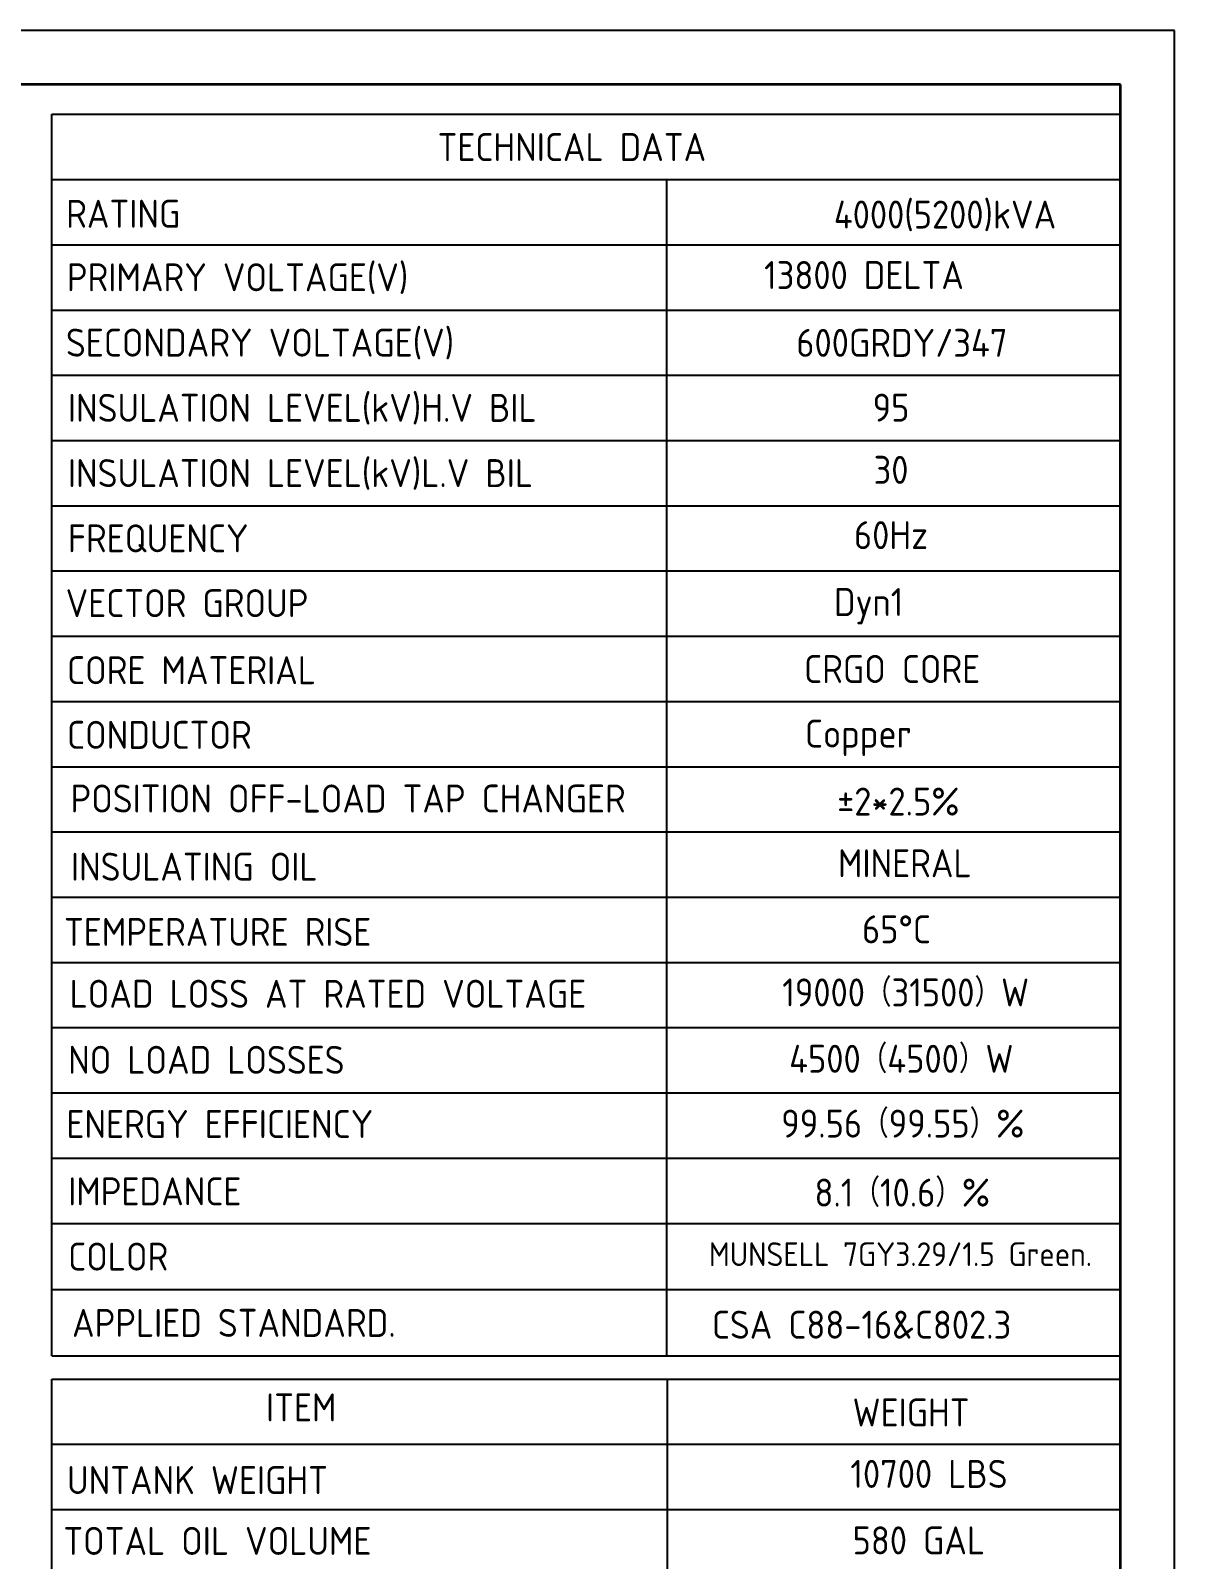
# Model space of a CAD drawing. Extents: x 54056 to 359947, y -41534 to 373650.
# Drawn here: x 84927 to 87460, y -27503 to -24117 of the extents above; entities that cross this region are included whole.
import ezdxf
from ezdxf.enums import TextEntityAlignment as Align

# ---------------------------------------------------------------- set-up
doc = ezdxf.new("R2010")
doc.units = 0
doc.header["$LTSCALE"] = 3
doc.header["$MEASUREMENT"] = 0
doc.layers.add('A', color=3, linetype='CONTINUOUS')
doc.layers.add('S', color=254, linetype='CONTINUOUS')
doc.layers.add('标注、文本', color=3, linetype='CONTINUOUS', lineweight=25)
doc.layers.add('粗实线', color=7, linetype='CONTINUOUS', lineweight=35)
doc.styles.add('ST_WIN', font='isocp2.shx', dxfattribs={"bigfont": 'hzdxfst.shx'})

msp = doc.modelspace()

# ---------------------------------------------------------------- linework, layer by layer
at = {"layer": 'A'}
for p, q in [((84973.724, -27052.584), (84973.724, -24302.128)), ((84973.724, -24302.128), (87340.637, -24302.128)), ((84973.724, -24446.648), (87340.637, -24446.648)), ((86336.007, -27052.584), (86336.007, -24446.648)), ((84973.724, -24591.168), (87340.637, -24591.168)), ((84973.724, -24735.689), (87340.637, -24735.689)), ((84973.724, -24880.209), (87340.637, -24880.209)), ((84973.724, -25024.729), (87340.637, -25024.729)), ((84973.724, -25169.249), (87340.637, -25169.249)), ((84973.724, -25313.77), (87340.637, -25313.77)), ((84973.724, -25458.29), (87340.637, -25458.29)), ((84973.724, -25602.81), (87340.637, -25602.81)), ((84973.724, -25747.333), (87340.637, -25747.333)), ((84973.724, -25891.853), (87340.637, -25891.853)), ((84973.724, -26036.373), (87340.637, -26036.373)), ((84973.724, -26180.893), (87340.637, -26180.893)), ((84973.724, -26325.414), (87340.637, -26325.414)), ((84973.724, -26469.934), (87340.637, -26469.934)), ((84973.724, -26614.454), (87340.637, -26614.454)), ((84973.724, -27681.946), (84973.724, -27103.866)), ((84973.724, -27103.866), (87340.637, -27103.866)), ((86337.433, -27681.946), (86337.433, -27103.866)), ((84973.724, -27248.386), (87340.637, -27248.386)), ((84973.724, -27392.906), (87340.637, -27392.906))]:
    msp.add_line(p, q, dxfattribs=at)
for points in [[(84974.582, -26758.974), (87340.637, -26758.974)], [(84973.724, -26905.779), (87340.637, -26905.779)], [(84973.724, -27052.584), (87340.637, -27052.584)]]:
    msp.add_lwpolyline(points, dxfattribs=at)
at = {"layer": '标注、文本'}
for p, q in [((87460.034, -24116.634), (77430.68, -24116.634)), ((87460.034, -31208.82), (87460.034, -24116.634))]:
    msp.add_line(p, q, dxfattribs=at)
at = {"layer": '粗实线'}
for p, q in [((87340.637, -24236.031), (78027.665, -24236.031)), ((87340.637, -31089.423), (87340.637, -24236.031))]:
    msp.add_line(p, q, dxfattribs=at)

# ---------------------------------------------------------------- texts
at = {"layer": 'S', "style": 'ST_WIN'}
for s, height, p in [('TECHNICAL DATA', 61.93724, (85828.14, -24405.651)), ('RATING', 61.9372, (85005.502, -24553.408)), ('4000(5200)kVA', 61.93724, (86705.663, -24555.135)), ('PRIMARY VOLTAGE(V)', 61.93724, (85007.031, -24694.108)), ('13800 DELTA', 61.93724, (86551.348, -24689.192)), ('SECONDARY VOLTAGE(V)', 61.93724, (85005.024, -24838.875)), ('600GRDY/347', 61.93724, (86622.562, -24839.402)), ('INSULATION LEVEL(kV)H.V BIL', 61.93724, (85009.441, -24983.395)), ('INSULATION LEVEL(kV)L.V BIL', 61.93724, (85009.441, -25127.916)), ('FREQUENCY', 61.9372, (85009.441, -25272.436)), ('VECTOR GROUP', 61.93724, (85004.279, -25416.077)), ('Dyn1', 61.9372, (86705.835, -25413.505)), ('CORE MATERIAL', 61.93724, (85007.446, -25564.556)), ('CRGO CORE', 61.9372, (86639.892, -25561.895)), ('CONDUCTOR', 61.9372, (85007.446, -25707.824)), ('Copper', 61.9372, (86641.785, -25704.972)), ('INSULATING OIL', 61.93724, (85016.184, -25999.802)), ('TEMPERATURE RISE', 61.93724, (85000.724, -26144.323)), ('LOAD LOSS AT RATED VOLTAGE', 61.93724, (85013.285, -26281.355)), ('NO LOAD LOSSES', 61.93724, (85009.931, -26427.724)), ('ENERGY EFFICIENCY', 61.93724, (85006.085, -26569.871)), ('IMPEDANCE', 61.9372, (85009.931, -26719.049)), ('COLOR', 61.9372, (85009.931, -26863.569)), ('APPLIED STANDARD.', 61.93724, (85018.492, -27010.456)), ('CSA C88-16&C802.3', 61.93724, (86435.654, -27014.452)), ('ITEM', 61.9372, (85448.23, -27197.615)), ('WEIGHT', 61.9372, (86747.196, -27208.849)), ('UNTANK WEIGHT', 61.93724, (85007.293, -27358.723)), ('10700 LBS', 61.9372, (86742.413, -27344.961)), ('TOTAL OIL VOLUME', 61.93724, (84999.208, -27493.44))]:
    msp.add_text(s, height=height, dxfattribs=at).set_placement(p)
for s, height, p in [('95', 61.9372, (86832.447, -24982.869)), ('30', 61.9372, (86832.447, -25120.799)), ('60Hz', 61.9372, (86832.447, -25265.32)), ('%%P2*2.5%%%', 61.93724, (86848.442, -25855.576)), ('MINERAL', 61.9372, (86862.824, -25992.185)), ('65%%DC', 61.9372, (86844.38, -26138.545)), ('19000（31500）W', 61.93724, (86864.856, -26278.373)), ('4500（4500）W', 61.93724, (86855.161, -26425.36)), ('99.56（99.55）%%%', 61.93724, (86858.44, -26568.924)), ('8.1（10.6）%%%', 61.93724, (86857.235, -26721.775)), ('MUNSELL 7GY3.29/1.5 Green.', 52.64665, (86853.279, -26853.584)), ('580 GAL', 61.9372, (86893.877, -27492.218))]:
    msp.add_text(s, height=height, dxfattribs=at).set_placement(p, align=Align.CENTER)
at = {"layer": 'S', "insert": (85015.161, -25786.896), "char_height": 61.93724, "width": 1596.1382, "attachment_point": 1, "style": 'ST_WIN'}
msp.add_mtext('POSITION OFF-LOAD TAP CHANGER', dxfattribs=at)

doc.saveas('drawing.dxf')
